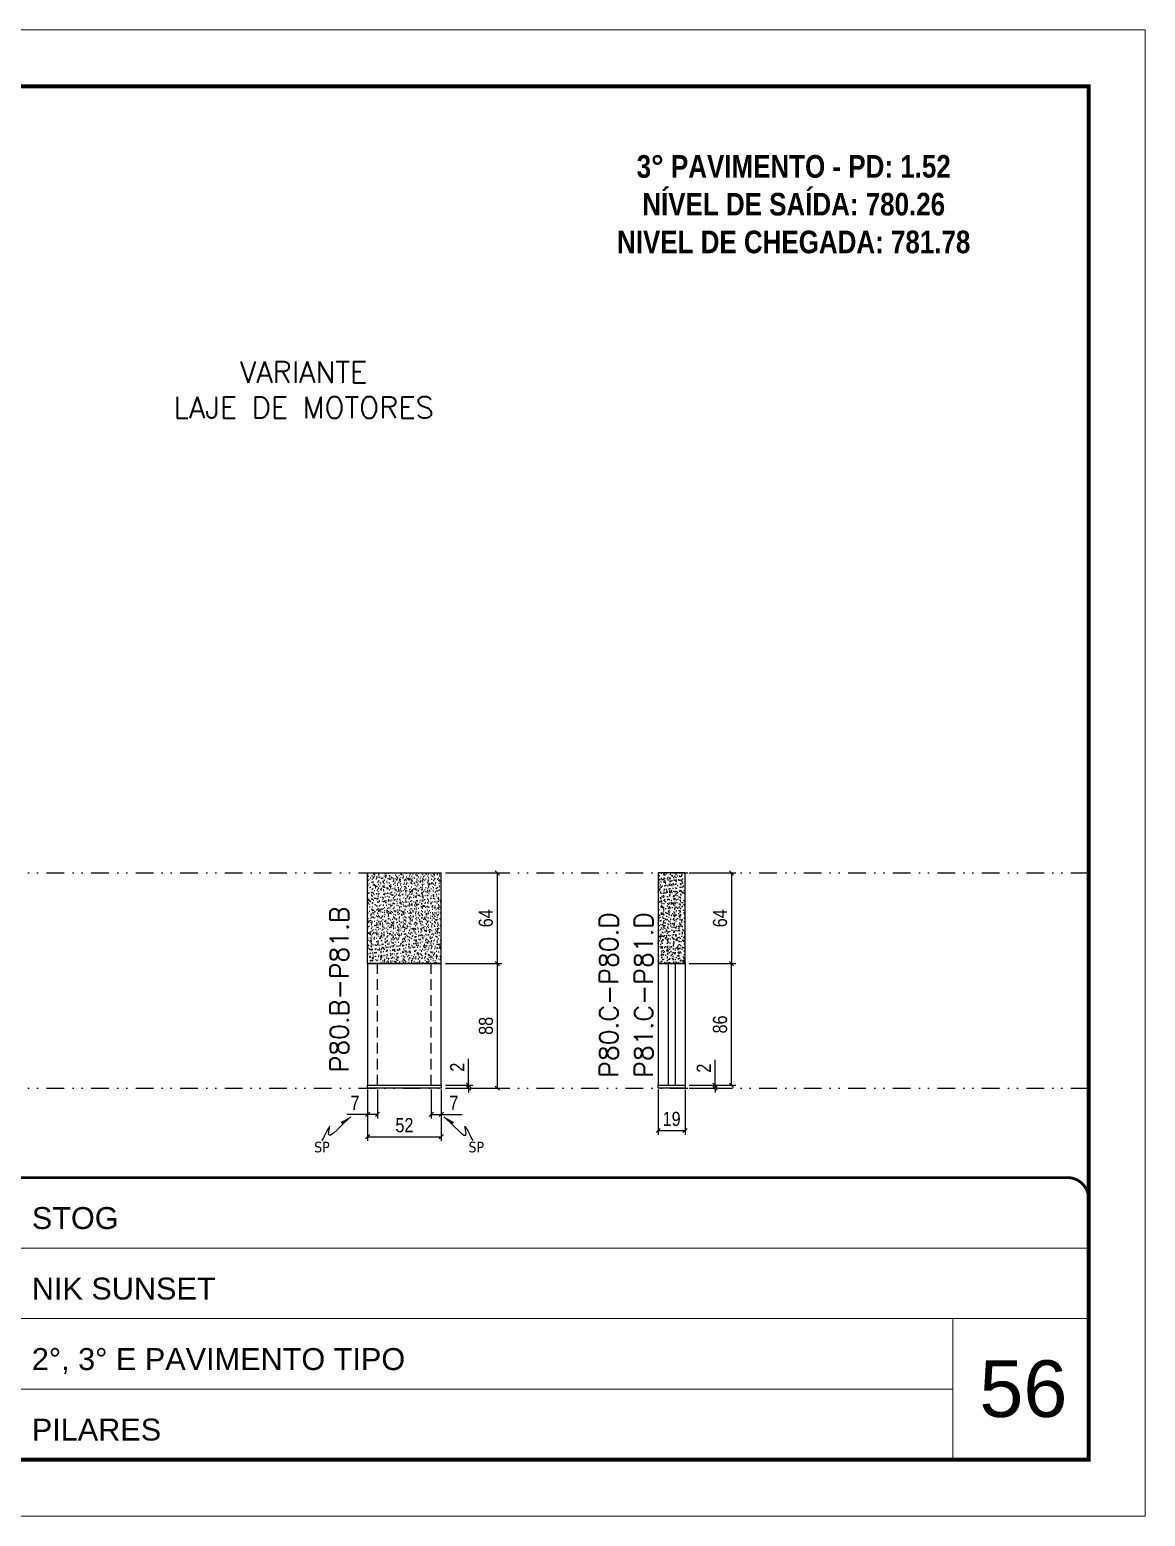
# Model space of a CAD drawing. Extents: x 808 to 7089, y -98 to 17032.
# Drawn here: x 6260 to 7048, y 1051 to 2101 of the extents above; entities that cross this region are included whole.
import ezdxf

# ---------------------------------------------------------------- set-up
doc = ezdxf.new("R2010")
doc.units = 0
for name, pattern in [('CONTINUO', [0]), ('DASHED', [0.75, 0.5, -0.25]), ('DIVIDE2', [0.625, 0.25, -0.125, 0, -0.125, 0, -0.125]), ('HIDDEN', [0.375, 0.25, -0.125])]:
    doc.linetypes.add(name, pattern=pattern)
for name, color, linetype, lineweight in [('CARIMBO', 255, 'Continuous', 9), ('Folhas', 255, 'Continuous', 9), ('SARRAFO DE PRESSAO', 251, 'DASHED', 9), ('Texto Seção', 7, 'Continuous', 15)]:
    doc.layers.add(name, color=color, linetype=linetype, lineweight=lineweight)
for name, color, linetype in [('COTA', 241, 'Continuous'), ('NOMENCLATURA', 7, 'Continuous'), ('Nível', 160, 'Continuous'), ('Painéis', 200, 'Continuous'), ('SARR_2.2x7', 40, 'Continuous'), ('Sarrafo de Pressão', 42, 'HIDDEN'), ('texto', 7, 'Continuous')]:
    doc.layers.add(name, color=color, linetype=linetype)
doc.styles.add('ARIAL', font='arial.ttf')
doc.styles.add('COTA TECNICA', font='techl___.ttf', dxfattribs={"height": 10})
doc.styles.add('COTA TECNICA-50', font='techl___.ttf', dxfattribs={"height": 10})
doc.styles.add('REGUA-120', font='ROMANS.shx', dxfattribs={"height": 15})
doc.styles.add('ROMANC', font='techb___.ttf', dxfattribs={"height": 2.5})
doc.styles.get("Standard").update_dxf_attribs({"font": 'arial.ttf'})
doc.dimstyles.new('COTA PAINEL-50', dxfattribs={"dimtxt": 10, "dimasz": 3, "dimexe": 3, "dimexo": 3, "dimgap": 3, "dimtad": 1, "dimdec": 1, "dimzin": 12, "dimdsep": 46, "dimtxsty": 'COTA TECNICA-50', "dimblk1": 'OBLIQUE', "dimblk2": 'OBLIQUE', "dimsah": 1, "dimcen": 0.9, "dimclrd": 4, "dimclre": 4, "dimclrt": 240, "dimadec": 1, "dimazin": 3, "dimtfac": 1, "dimtdec": 1, "dimtmove": 0, "dimatfit": 3, "dimfxl": 1, "dimtolj": 1, "dimtzin": 12, "dimarcsym": 0})
doc.dimstyles.new('PAINEL', dxfattribs={"dimtxt": 10, "dimasz": 3, "dimexe": 3, "dimexo": 3, "dimgap": 3, "dimtad": 1, "dimdec": 1, "dimzin": 12, "dimdsep": 46, "dimtxsty": 'COTA TECNICA', "dimblk1": 'OBLIQUE', "dimblk2": 'OBLIQUE', "dimsah": 1, "dimcen": 0.9, "dimclrd": 4, "dimclre": 4, "dimclrt": 240, "dimadec": 1, "dimazin": 3, "dimtfac": 1, "dimtdec": 1, "dimtmove": 0, "dimatfit": 3, "dimfxl": 1, "dimtolj": 1, "dimtzin": 12, "dimarcsym": 0})
doc.dimstyles.get("Standard").update_dxf_attribs({"dimtxt": 0.18, "dimasz": 0.18, "dimexe": 0.18, "dimexo": 0.0625, "dimgap": 0.09, "dimtad": 0, "dimtih": 1, "dimtoh": 1, "dimdec": 4, "dimzin": 0, "dimdsep": 46, "dimtxsty": 'Standard', "dimcen": 0.09, "dimadec": 0, "dimazin": 0, "dimtfac": 1, "dimtdec": 4, "dimtofl": 0, "dimtmove": 0, "dimatfit": 3, "dimfxl": 1, "dimtolj": 1, "dimtzin": 0, "dimarcsym": 0})

# ---------------------------------------------------------------- blocks, each defined once
blk = doc.blocks.new('9999999999')
at = {"color": 30, "linetype": 'CONTINUO'}
for p, q in [((98564.6, 34379.6), (99584, 34379.6)), ((98564.6, 34329.8), (99488, 34329.8)), ((99584, 34329.8), (99488, 34329.8)), ((99488, 34329.8), (99488, 34230.2)), ((98564.6, 34280), (99488, 34280))]:
    blk.add_line(p, q, dxfattribs=at)
at = {"color": 30, "linetype": 'CONTINUO', "const_width": 2}
blk.add_lwpolyline([(99584, 34230.2), (99584, 34414.4, 0.414214), (99569, 34429.4), (98229, 34429.4, 0.414214), (98214, 34414.4), (98214, 34245.2, 0.414214), (98229, 34230.2), (99584, 34230.2)], format="xyb", dxfattribs=at)
at = {"layer": 'Folhas'}
blk.add_lwpolyline([(98139, 34190.2), (99624, 34190.2), (99624, 35240.2), (98139, 35240.2)], close=True, dxfattribs=at)
at = {"layer": 'Folhas', "color": 30, "const_width": 3}
blk.add_lwpolyline([(98214, 34230.2), (99584, 34230.2), (99584, 35200.2), (98214, 35200.2)], close=True, dxfattribs=at)
at = {"color": 7, "linetype": 'Continuous', "ltscale": 5, "style": 'ARIAL'}
for s, height, p in [('STOG', 15.48, (98837.7, 34393.1)), ('NIK SUNSET', 15.48, (98837.7, 34343.3)), ('2°, 3° E PAVIMENTO TIPO', 15.483, (98837.7, 34293.5)), ('PILARES', 15.48, (98837.7, 34243.7))]:
    blk.add_text(s, height=height, dxfattribs=at).set_placement(p)
blk = doc.blocks.new('_Oblique')
at = {"color": 0, "linetype": 'ByBlock', "lineweight": -2}
blk.add_line((-0.5, -0.5), (0.5, 0.5), dxfattribs=at)
blk = doc.blocks.new('*D210')
at = {"layer": 'COTA', "color": 4, "lineweight": -2, "transparency": 16777216}
for p, q in [((6499, 1352.4), (6499, 1316.1)), ((6551, 1352.4), (6551, 1316.1)), ((6499, 1319.1), (6551, 1319.1))]:
    blk.add_line(p, q, dxfattribs=at)
at = {"layer": 'Defpoints', "color": 0, "transparency": 16777216}
for p in [(6499, 1355.4), (6551, 1355.4), (6551, 1319.1)]:
    blk.add_point(p, dxfattribs=at)
at = {"layer": 'COTA', "color": 4, "lineweight": -2, "transparency": 16777216, "xscale": 3, "yscale": 3, "zscale": 3, "rotation": 180}
blk.add_blockref('_Oblique', (6499, 1319.1), dxfattribs=at)
at = {"layer": 'COTA', "color": 4, "lineweight": -2, "transparency": 16777216, "xscale": 3, "yscale": 3, "zscale": 3}
blk.add_blockref('_Oblique', (6551, 1319.1), dxfattribs=at)
at = {"layer": 'COTA', "color": 240, "transparency": 16777216, "insert": (6525, 1327.2), "char_height": 10, "attachment_point": 5, "style": 'COTA TECNICA'}
blk.add_mtext('\\A1;52', dxfattribs=at)
blk = doc.blocks.new('*D211')
at = {"layer": 'COTA', "color": 4, "lineweight": -2, "transparency": 16777216}
for p, q in [((6499, 1350.4), (6499, 1331.9)), ((6506, 1352.4), (6506, 1331.9)), ((6499, 1334.9), (6484.3, 1334.9)), ((6506, 1334.9), (6499, 1334.9))]:
    blk.add_line(p, q, dxfattribs=at)
at = {"layer": 'Defpoints', "color": 0, "transparency": 16777216}
for p in [(6506, 1355.4), (6499, 1353.4), (6499, 1334.9)]:
    blk.add_point(p, dxfattribs=at)
at = {"layer": 'COTA', "color": 4, "lineweight": -2, "transparency": 16777216, "xscale": 3, "yscale": 3, "zscale": 3, "rotation": 180}
blk.add_blockref('_Oblique', (6499, 1334.9), dxfattribs=at)
at = {"layer": 'COTA', "color": 4, "lineweight": -2, "transparency": 16777216, "xscale": 3, "yscale": 3, "zscale": 3}
blk.add_blockref('_Oblique', (6506, 1334.9), dxfattribs=at)
at = {"layer": 'COTA', "color": 240, "transparency": 16777216, "insert": (6490.1, 1343), "char_height": 10, "attachment_point": 5, "style": 'COTA TECNICA-50'}
blk.add_mtext('\\A1;7', dxfattribs=at)
blk = doc.blocks.new('*D212')
at = {"layer": 'COTA', "color": 4, "lineweight": -2, "transparency": 16777216}
for p, q in [((6544, 1352.4), (6544, 1331.9)), ((6551, 1350.4), (6551, 1331.9)), ((6544, 1334.9), (6551, 1334.9)), ((6551, 1334.9), (6565.7, 1334.9))]:
    blk.add_line(p, q, dxfattribs=at)
at = {"layer": 'Defpoints', "color": 0, "transparency": 16777216}
for p in [(6544, 1355.4), (6551, 1353.4), (6551, 1334.9)]:
    blk.add_point(p, dxfattribs=at)
at = {"layer": 'COTA', "color": 4, "lineweight": -2, "transparency": 16777216, "xscale": 3, "yscale": 3, "zscale": 3, "rotation": 180}
blk.add_blockref('_Oblique', (6544, 1334.9), dxfattribs=at)
at = {"layer": 'COTA', "color": 4, "lineweight": -2, "transparency": 16777216, "xscale": 3, "yscale": 3, "zscale": 3}
blk.add_blockref('_Oblique', (6551, 1334.9), dxfattribs=at)
at = {"layer": 'COTA', "color": 240, "transparency": 16777216, "insert": (6559.9, 1343), "char_height": 10, "attachment_point": 5, "style": 'COTA TECNICA-50'}
blk.add_mtext('\\A1;7', dxfattribs=at)
blk = doc.blocks.new('*D213')
at = {"layer": 'COTA', "color": 4, "linetype": 'ByBlock', "lineweight": -2, "transparency": 16777216}
for p, q in [((6554, 1441.4), (6593.7, 1441.4)), ((6590.7, 1353.4), (6590.7, 1441.4)), ((6554, 1353.4), (6593.7, 1353.4))]:
    blk.add_line(p, q, dxfattribs=at)
at = {"layer": 'Defpoints', "color": 0, "linetype": 'ByBlock', "transparency": 16777216}
for p in [(6551, 1441.4), (6590.7, 1441.4), (6551, 1353.4)]:
    blk.add_point(p, dxfattribs=at)
at = {"layer": 'COTA', "color": 4, "linetype": 'ByBlock', "lineweight": -2, "transparency": 16777216, "xscale": 3, "yscale": 3, "zscale": 3}
for p, rotation in [((6590.7, 1441.4), 90), ((6590.7, 1353.4), 270)]:
    blk.add_blockref('_Oblique', p, dxfattribs=dict(at, rotation=rotation))
at = {"layer": 'COTA', "color": 240, "linetype": 'ByBlock', "transparency": 16777216, "insert": (6582.6, 1397.4), "char_height": 10, "attachment_point": 5, "rotation": 90, "style": 'COTA TECNICA'}
blk.add_mtext('\\A1;88', dxfattribs=at)
blk = doc.blocks.new('*D214')
at = {"layer": 'COTA', "color": 4, "lineweight": -2, "transparency": 16777216}
for p, q in [((6570.3, 1355.4), (6570.3, 1374.2)), ((6554, 1355.4), (6573.3, 1355.4)), ((6570.3, 1353.4), (6570.3, 1355.4)), ((6554, 1353.4), (6573.3, 1353.4)), ((6570.3, 1353.4), (6570.3, 1350.4))]:
    blk.add_line(p, q, dxfattribs=at)
at = {"layer": 'Defpoints', "color": 0, "transparency": 16777216}
for p in [(6551, 1355.4), (6551, 1353.4), (6570.3, 1353.4)]:
    blk.add_point(p, dxfattribs=at)
at = {"layer": 'COTA', "color": 4, "lineweight": -2, "transparency": 16777216, "xscale": 3, "yscale": 3, "zscale": 3}
for p, rotation in [((6570.3, 1355.4), 270), ((6570.3, 1353.4), 90)]:
    blk.add_blockref('_Oblique', p, dxfattribs=dict(at, rotation=rotation))
at = {"layer": 'COTA', "color": 240, "transparency": 16777216, "insert": (6562.3, 1368.2), "char_height": 10, "attachment_point": 5, "rotation": 90, "style": 'COTA TECNICA-50'}
blk.add_mtext('\\A1;2', dxfattribs=at)
blk = doc.blocks.new('*D215')
at = {"layer": 'COTA', "color": 4, "linetype": 'ByBlock', "lineweight": -2, "transparency": 16777216}
for p, q in [((6554, 1441.4), (6593.7, 1441.4)), ((6590.7, 1353.4), (6590.7, 1441.4)), ((6554, 1353.4), (6593.7, 1353.4))]:
    blk.add_line(p, q, dxfattribs=at)
at = {"layer": 'Defpoints', "color": 0, "linetype": 'ByBlock', "transparency": 16777216}
for p in [(6551, 1441.4), (6590.7, 1441.4), (6551, 1353.4)]:
    blk.add_point(p, dxfattribs=at)
at = {"layer": 'COTA', "color": 4, "linetype": 'ByBlock', "lineweight": -2, "transparency": 16777216, "xscale": 3, "yscale": 3, "zscale": 3}
for p, rotation in [((6590.7, 1441.4), 90), ((6590.7, 1353.4), 270)]:
    blk.add_blockref('_Oblique', p, dxfattribs=dict(at, rotation=rotation))
at = {"layer": 'COTA', "color": 240, "linetype": 'ByBlock', "transparency": 16777216, "insert": (6582.6, 1397.4), "char_height": 10, "attachment_point": 5, "rotation": 90, "style": 'COTA TECNICA'}
blk.add_mtext('\\A1;88', dxfattribs=at)
blk = doc.blocks.new('*D57')
at = {"layer": 'COTA', "color": 4, "lineweight": -2, "transparency": 16777216}
for p, q in [((6554, 1505.4), (6593.7, 1505.4)), ((6590.7, 1441.4), (6590.7, 1505.4)), ((6554, 1441.4), (6593.7, 1441.4))]:
    blk.add_line(p, q, dxfattribs=at)
at = {"layer": 'Defpoints', "color": 0, "transparency": 16777216}
for p in [(6551, 1505.4), (6590.7, 1505.4), (6551, 1441.4)]:
    blk.add_point(p, dxfattribs=at)
at = {"layer": 'COTA', "color": 4, "lineweight": -2, "transparency": 16777216, "xscale": 3, "yscale": 3, "zscale": 3}
for p, rotation in [((6590.7, 1505.4), 90), ((6590.7, 1441.4), 270)]:
    blk.add_blockref('_Oblique', p, dxfattribs=dict(at, rotation=rotation))
at = {"layer": 'COTA', "color": 240, "transparency": 16777216, "insert": (6582.5, 1473.4), "char_height": 10, "attachment_point": 5, "rotation": 90, "style": 'COTA TECNICA-50'}
blk.add_mtext('\\A1;64', dxfattribs=at)
blk = doc.blocks.new('*D58')
at = {"layer": 'COTA', "color": 4, "lineweight": -2, "transparency": 16777216}
for p, q in [((6704.2, 1352.4), (6704.2, 1320.5)), ((6723.2, 1352.4), (6723.2, 1320.5)), ((6704.2, 1323.5), (6723.2, 1323.5))]:
    blk.add_line(p, q, dxfattribs=at)
at = {"layer": 'Defpoints', "color": 0, "transparency": 16777216}
for p in [(6704.2, 1355.4), (6723.2, 1355.4), (6723.2, 1323.5)]:
    blk.add_point(p, dxfattribs=at)
at = {"layer": 'COTA', "color": 4, "lineweight": -2, "transparency": 16777216, "xscale": 3, "yscale": 3, "zscale": 3, "rotation": 180}
blk.add_blockref('_Oblique', (6704.2, 1323.5), dxfattribs=at)
at = {"layer": 'COTA', "color": 4, "lineweight": -2, "transparency": 16777216, "xscale": 3, "yscale": 3, "zscale": 3}
blk.add_blockref('_Oblique', (6723.2, 1323.5), dxfattribs=at)
at = {"layer": 'COTA', "color": 240, "transparency": 16777216, "insert": (6713.7, 1331.6), "char_height": 10, "attachment_point": 5, "style": 'COTA TECNICA'}
blk.add_mtext('\\A1;19', dxfattribs=at)
blk = doc.blocks.new('*D59')
at = {"layer": 'COTA', "color": 4, "lineweight": -2, "transparency": 16777216}
for p, q in [((6744.4, 1355.4), (6744.4, 1373.5)), ((6726.2, 1355.4), (6747.4, 1355.4)), ((6744.4, 1353.4), (6744.4, 1355.4)), ((6726.2, 1353.4), (6747.4, 1353.4)), ((6744.4, 1353.4), (6744.4, 1350.4))]:
    blk.add_line(p, q, dxfattribs=at)
at = {"layer": 'Defpoints', "color": 0, "transparency": 16777216}
for p in [(6723.2, 1355.4), (6744.4, 1355.4), (6723.2, 1353.4)]:
    blk.add_point(p, dxfattribs=at)
at = {"layer": 'COTA', "color": 4, "lineweight": -2, "transparency": 16777216, "xscale": 3, "yscale": 3, "zscale": 3}
for p, rotation in [((6744.4, 1355.4), 270), ((6744.4, 1353.4), 90)]:
    blk.add_blockref('_Oblique', p, dxfattribs=dict(at, rotation=rotation))
at = {"layer": 'COTA', "color": 240, "transparency": 16777216, "insert": (6736.4, 1367.5), "char_height": 10, "attachment_point": 5, "rotation": 90, "style": 'COTA TECNICA-50'}
blk.add_mtext('\\A1;2', dxfattribs=at)
blk = doc.blocks.new('*D1564')
at = {"layer": 'COTA', "color": 4, "linetype": 'ByBlock', "lineweight": -2, "transparency": 16777216}
for p, q in [((6726.2, 1505.4), (6759, 1505.4)), ((6756, 1505.4), (6756, 1441.4)), ((6726.2, 1441.4), (6759, 1441.4))]:
    blk.add_line(p, q, dxfattribs=at)
at = {"layer": 'Defpoints', "color": 0, "linetype": 'ByBlock', "transparency": 16777216}
for p in [(6723.2, 1505.4), (6723.2, 1441.4), (6756, 1441.4)]:
    blk.add_point(p, dxfattribs=at)
at = {"layer": 'COTA', "color": 4, "linetype": 'ByBlock', "lineweight": -2, "transparency": 16777216, "xscale": 3, "yscale": 3, "zscale": 3}
for p, rotation in [((6756, 1505.4), 90), ((6756, 1441.4), 270)]:
    blk.add_blockref('_Oblique', p, dxfattribs=dict(at, rotation=rotation))
at = {"layer": 'COTA', "color": 240, "linetype": 'ByBlock', "transparency": 16777216, "insert": (6747.9, 1473.4), "char_height": 10, "attachment_point": 5, "rotation": 90, "style": 'COTA TECNICA'}
blk.add_mtext('\\A1;64', dxfattribs=at)
blk = doc.blocks.new('*D60')
at = {"layer": 'COTA', "color": 4, "lineweight": -2, "transparency": 16777216}
for p, q in [((6726.2, 1441.4), (6759, 1441.4)), ((6756, 1355.4), (6756, 1441.4)), ((6726.2, 1355.4), (6759, 1355.4))]:
    blk.add_line(p, q, dxfattribs=at)
at = {"layer": 'Defpoints', "color": 0, "transparency": 16777216}
for p in [(6723.2, 1441.4), (6756, 1441.4), (6723.2, 1355.4)]:
    blk.add_point(p, dxfattribs=at)
at = {"layer": 'COTA', "color": 4, "lineweight": -2, "transparency": 16777216, "xscale": 3, "yscale": 3, "zscale": 3}
for p, rotation in [((6756, 1441.4), 90), ((6756, 1355.4), 270)]:
    blk.add_blockref('_Oblique', p, dxfattribs=dict(at, rotation=rotation))
at = {"layer": 'COTA', "color": 240, "transparency": 16777216, "insert": (6747.9, 1398.4), "char_height": 10, "attachment_point": 5, "rotation": 90, "style": 'COTA TECNICA-50'}
blk.add_mtext('\\A1;86', dxfattribs=at)

msp = doc.modelspace()

# ---------------------------------------------------------------- hatches: boundary and pattern name
at = {"layer": 'COTA', "linetype": 'ByBlock'}
h = msp.add_hatch(dxfattribs=at)
h.set_pattern_fill('AR-CONC', color=256, scale=0.03)
h.set_pattern_definition([(50, (-2353.7415, -2606.5778), (5.46554, -0.4781726), [0.5715, -6.2865]), (355, (-2353.7415, -2606.578), (-1.0573026, 5.7317054), [0.4572, -5.0292175]), (100.451445, (-2353.286, -2606.6176), (4.4082374, 5.2535326), [0.4857003, -5.3427073]), (46.1842, (-2353.7415, -2605.054), (8.132371, -1.26127), [0.85725, -9.42975]), (96.63556, (-2353.064, -2605.159), (7.122124, 7.422784), [0.728551, -8.014068]), (351.18415, (-2353.7415, -2605.054), (7.122124, 7.422784), [0.685799, -7.543792]), (21, (-2352.9795, -2605.4348), (4.5484317, -3.067956), [0.5715, -6.2865]), (326, (-2352.9795, -2605.435), (1.854061, 5.525639), [0.4572, -5.0292]), (71.451445, (-2352.6005, -2605.6904), (6.4024926, 2.457683), [0.4857003, -5.342698]), (37.5, (-2353.7415, -2606.5778), (0.0926581, 2.53665117), [0, -4.96824, 0, -5.1054, 0, -5.04825]), (7.5, (-2353.7415, -2606.5778), (2.0045899, 3.00541724), [0, -2.91084, 0, -4.85394, 0, -1.92405]), (327.5, (-2355.4408, -2606.5778), (4.06771786, -0.1718623), [0, -1.905, 0, -5.9436, 0, -7.8867]), (317.5, (-2356.2028, -2606.5778), (4.4438754, 0.7627947), [0, -2.4765, 0, -3.94716, 0, -5.6007])])
h.paths.add_polyline_path([(6551.01, 1505.41), (6551, 1441.41), (6499.01, 1441.41), (6499.02, 1505.41)])
h = msp.add_hatch(dxfattribs=at)
h.set_pattern_fill('AR-CONC', color=256, scale=0.03)
h.set_pattern_definition([(50, (-2384.948, -2606.5778), (5.46554, -0.4781726), [0.5715, -6.2865]), (355, (-2384.948, -2606.578), (-1.0573026, 5.7317054), [0.4572, -5.0292175]), (100.451445, (-2384.4924, -2606.6176), (4.4082374, 5.2535326), [0.4857003, -5.3427073]), (46.1842, (-2384.948, -2605.054), (8.132371, -1.26127), [0.85725, -9.42975]), (96.63556, (-2384.27, -2605.159), (7.122124, 7.422784), [0.728551, -8.014068]), (351.18415, (-2384.948, -2605.054), (7.122124, 7.422784), [0.685799, -7.543792]), (21, (-2384.186, -2605.4348), (4.5484317, -3.067956), [0.5715, -6.2865]), (326, (-2384.186, -2605.435), (1.854061, 5.525639), [0.4572, -5.0292]), (71.451445, (-2383.807, -2605.6904), (6.4024926, 2.457683), [0.4857003, -5.342698]), (37.5, (-2384.9478, -2606.5778), (0.0926581, 2.53665117), [0, -4.96824, 0, -5.1054, 0, -5.04825]), (7.5, (-2384.9478, -2606.5778), (2.0045899, 3.00541724), [0, -2.91084, 0, -4.85394, 0, -1.92405]), (327.5, (-2386.647, -2606.5778), (4.06771786, -0.1718623), [0, -1.905, 0, -5.9436, 0, -7.8867]), (317.5, (-2387.409, -2606.5778), (4.4438754, 0.7627947), [0, -2.4765, 0, -3.94716, 0, -5.6007])])
h.paths.add_polyline_path([(6723.17, 1505.41), (6704.17, 1505.41), (6704.17, 1441.39), (6723.17, 1441.39)])

# ---------------------------------------------------------------- linework, layer by layer
for p, q in [((6499.01, 1441.41), (6499.01, 1505.41)), ((6499.01, 1505.41), (6551.01, 1505.41)), ((6551.01, 1505.41), (6551.01, 1505.41)), ((6551.01, 1441.41), (6551.01, 1505.41))]:
    msp.add_line(p, q, dxfattribs=at)
msp.add_lwpolyline([(6704.17, 1441.39), (6723.17, 1441.39), (6723.17, 1505.41), (6704.17, 1505.41)], close=True, dxfattribs=at)
at = {"layer": 'Nível', "color": 4, "linetype": 'DIVIDE2', "ltscale": 50}
for p, q in [((5957.84, 1505.41), (7008.17, 1505.41)), ((5957.84, 1353.41), (7008.17, 1353.41))]:
    msp.add_line(p, q, dxfattribs=at)
at = {"layer": 'Painéis'}
for p, q in [((6723.17, 1441.41), (6704.17, 1441.39)), ((6704.17, 1441.39), (6704.17, 1355.41)), ((6723.17, 1441.39), (6723.17, 1355.41)), ((6704.17, 1355.41), (6723.17, 1355.41)), ((6704.17, 1355.41), (6723.17, 1355.41)), ((6704.17, 1353.41), (6704.17, 1355.41)), ((6723.17, 1355.41), (6723.17, 1353.41)), ((6723.17, 1353.41), (6704.17, 1353.41))]:
    msp.add_line(p, q, dxfattribs=at)
msp.add_lwpolyline([(6499.01, 1441.41), (6551.01, 1441.41)], dxfattribs=at)
for points in [[(6551.01, 1441.41), (6499.01, 1441.41), (6499.01, 1355.41), (6551.01, 1355.41)], [(6551.01, 1353.41), (6499.01, 1353.41), (6499.01, 1355.41), (6551.01, 1355.41)]]:
    msp.add_lwpolyline(points, close=True, dxfattribs=at)
at = {"layer": 'SARR_2.2x7'}
for p, q in [((6711.17, 1441.41), (6711.17, 1355.41)), ((6716.17, 1441.41), (6716.17, 1355.41))]:
    msp.add_line(p, q, dxfattribs=at)
at = {"layer": 'Sarrafo de Pressão', "ltscale": 30}
for p, q in [((6506.01, 1355.41), (6506.01, 1441.41)), ((6544.01, 1355.41), (6544.01, 1441.41))]:
    msp.add_line(p, q, dxfattribs=at)

# ---------------------------------------------------------------- block references
at = {"layer": 'SARRAFO DE PRESSAO', "color": 6, "linetype": 'ByBlock'}
msp.add_blockref('9999999999', (-92575.81, -33139.2), dxfattribs=at)

# ---------------------------------------------------------------- texts
at = {"layer": 'CARIMBO', "style": 'ARIAL'}
msp.add_text('56', height=40, dxfattribs=at).set_placement((6931.03, 1121.15))
at = {"layer": 'NOMENCLATURA', "color": 2, "insert": (6799.91, 2039.14), "char_height": 16, "attachment_point": 2, "style": 'ROMANC'}
msp.add_mtext_dynamic_manual_height_columns('\\P3° PAVIMENTO - PD: 1.52\\PNÍVEL DE SAÍDA: 780.26\\PNIVEL DE CHEGADA: 781.78', width=328.3607, gutter_width=1, heights=[0], dxfattribs=at)
at = {"layer": 'texto', "color": 0, "char_height": 7.5, "attachment_point": 5}
for insert in [(6466.76, 1311.74), (6575.79, 1311.74)]:
    msp.add_mtext('{\\fTahoma|b0|i0|c0|p34;\\C4;SP}', dxfattribs=dict(at, insert=insert))
at = {"layer": 'Texto Seção', "insert": (6252.92, 1826.68), "char_height": 15, "width": 401.7274, "attachment_point": 7, "style": 'REGUA-120'}
msp.add_mtext('\\pxqc;VARIANTE\\PLAJE DE MOTORES', dxfattribs=at)
at = {"layer": 'Texto Seção', "char_height": 13, "width": 285.3299, "attachment_point": 7, "rotation": 90, "style": 'REGUA-120'}
for s, insert in [('P80.B-P81.B', (6485.54, 1364.67)), ('P80.C-P80.D', (6675.85, 1360.83)), ('P81.C-P81.D', (6700.46, 1360.83))]:
    msp.add_mtext(s, dxfattribs=dict(at, insert=insert))

# ---------------------------------------------------------------- dimensions: what is measured, and where the dimension line sits
at = {"layer": 'COTA'}
for base, p1, p2, angle, picture, middle in [((6590.65, 1505.41), (6551.01, 1441.41), (6551.01, 1505.41), 90, '*D57', (6582.55, 1473.41)), ((6756.03, 1441.41), (6723.17, 1355.41), (6723.17, 1441.41), 90, '*D60', (6747.9, 1398.41)), ((6499.01, 1334.9), (6506.01, 1355.41), (6499.01, 1353.41), 180, '*D211', (6490.15, 1342.98))]:
    dim = msp.add_linear_dim(base=base, p1=p1, p2=p2, angle=angle, dimstyle='COTA PAINEL-50', dxfattribs=at)
    dim.commit()
    dim.dimension.update_dxf_attribs({"geometry": picture, "text_midpoint": middle})
at = {"layer": 'COTA', "linetype": 'ByBlock'}
dim = msp.add_linear_dim(base=(6756.03, 1441.39), p1=(6723.17, 1505.41), p2=(6723.17, 1441.39), angle=90, dimstyle='PAINEL', dxfattribs=at)
dim.commit()
dim.dimension.update_dxf_attribs({"geometry": '*D1564', "text_midpoint": (6747.93, 1473.4)})
for picture in ['*D213', '*D215']:
    dim = msp.add_aligned_dim(p1=(6551.01, 1353.41), p2=(6551.01, 1441.41), distance=-39.64, dimstyle='PAINEL', dxfattribs=at)
    dim.commit()
    dim.dimension.update_dxf_attribs({"geometry": picture, "text_midpoint": (6582.56, 1397.41)})
at = {"layer": 'COTA'}
for base, p1, p2, picture, middle in [((6570.27, 1353.41), (6551.01, 1355.41), (6551.01, 1353.41), '*D214', (6570.27, 1368.16)), ((6744.37, 1355.41), (6723.17, 1353.41), (6723.17, 1355.41), '*D59', (6744.37, 1367.47))]:
    dim = msp.add_linear_dim(base=base, p1=p1, p2=p2, angle=90, dimstyle='COTA PAINEL-50', dxfattribs=at)
    dim.commit()
    dim.dimension.update_dxf_attribs({"geometry": picture, "text_midpoint": middle, "dimtype": 160})
for base, p1, p2, picture, middle in [((6551.01, 1319.05), (6499.01, 1355.41), (6551.01, 1355.41), '*D210', (6525.01, 1327.16)), ((6723.17, 1323.52), (6704.17, 1355.41), (6723.17, 1355.41), '*D58', (6713.67, 1331.61))]:
    dim = msp.add_linear_dim(base=base, p1=p1, p2=p2, dimstyle='PAINEL', override={"dimarcsym": 2}, dxfattribs=at)
    dim.commit()
    dim.dimension.update_dxf_attribs({"geometry": picture, "text_midpoint": middle})
dim = msp.add_linear_dim(base=(6551.01, 1334.9), p1=(6544.01, 1355.41), p2=(6551.01, 1353.41), dimstyle='COTA PAINEL-50', dxfattribs=at)
dim.commit()
dim.dimension.update_dxf_attribs({"geometry": '*D212', "text_midpoint": (6559.88, 1342.98)})

# ---------------------------------------------------------------- leaders
at = {"layer": 'COTA', "path_type": 1}
for points in [[(6487.18, 1333.23), (6471.4, 1321.4), (6472.32, 1326.21), (6466.77, 1316.42)], [(6552.84, 1333.23), (6568.63, 1321.4), (6567.7, 1326.21), (6573.25, 1316.42)]]:
    msp.add_leader(points, dimstyle='Standard', override={"dimasz": 8}, dxfattribs=at)

doc.saveas('drawing.dxf')
